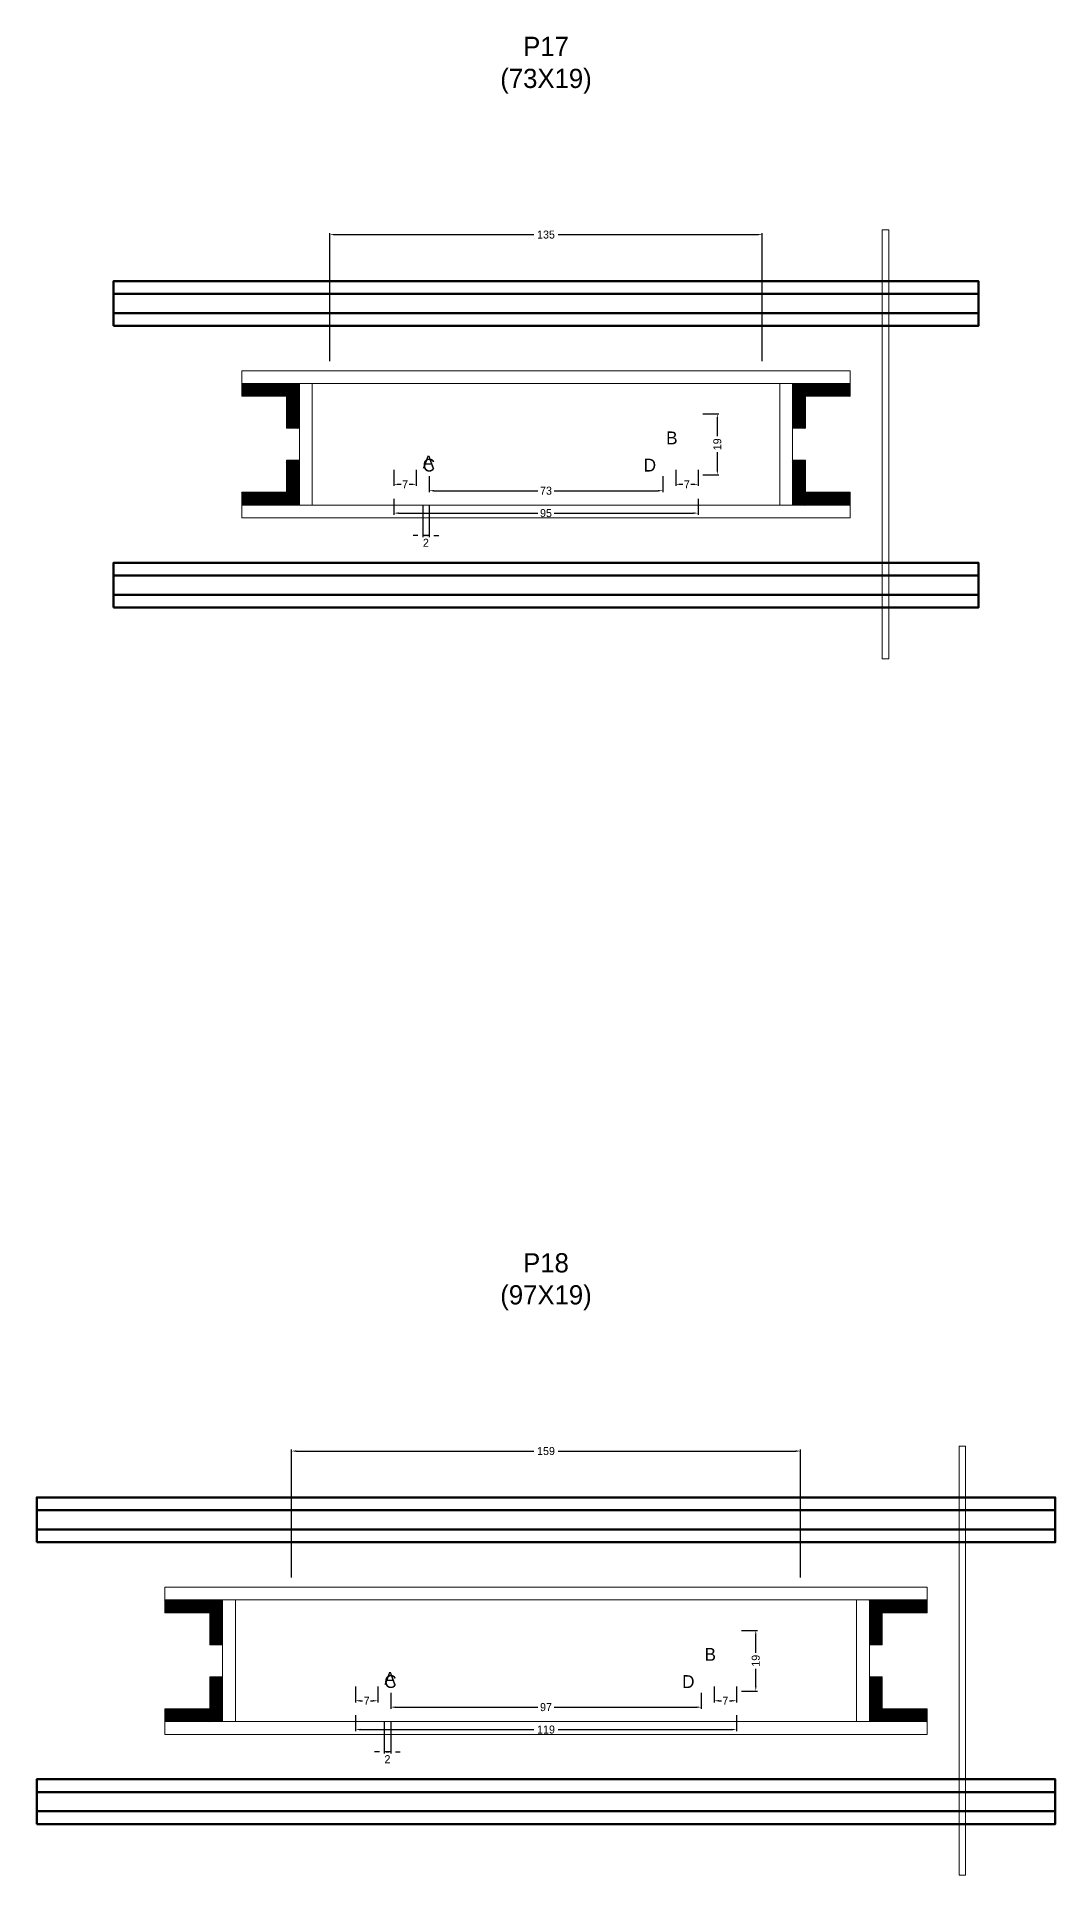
# Model space of a CAD drawing. Header units: centimetres. Extents: x -7000 to 4307, y -13306 to 295.
# Drawn here: x -159 to 159, y -6387 to -5813 of the extents above; entities that cross this region are included whole.
import ezdxf

# ---------------------------------------------------------------- set-up
doc = ezdxf.new("R2010")
doc.units = ezdxf.units.CM
for name, color, linetype in [('COTA', 241, 'Continuous'), ('GRAVATA', 224, 'Continuous'), ('Hachura', 251, 'Continuous'), ('NOMENCLATURA', 7, 'Continuous'), ('SARRAFO', 251, 'Continuous')]:
    doc.layers.add(name, color=color, linetype=linetype)
doc.dimstyles.new('cotax2', dxfattribs={"dimtxt": 2.5, "dimasz": 1.5, "dimexe": 0.5, "dimexo": 0.5, "dimgap": 0.5, "dimtad": 1, "dimcen": 2.5, "dimazin": 3, "dimtfac": 1, "dimtmove": 0, "dimatfit": 3})

# ---------------------------------------------------------------- blocks, each defined once
blk = doc.blocks.new('_CLOSEDFILLED')
at = {"color": 0, "linetype": 'BYBLOCK'}
blk.add_solid([(-1, 0.16), (0, 0), (-1, -0.16)], dxfattribs=at)
blk = doc.blocks.new('*D558')
for p, q in [((-47.5, -5957), (-47.5, -5962)), ((47.5, -5957), (47.5, -5962)), ((-46, -5961.5), (-2.5, -5961.5)), ((2.5, -5961.5), (46, -5961.5))]:
    blk.add_line(p, q)
at = {"layer": 'Defpoints'}
for p in [(-47.5, -5956.5), (47.5, -5956.5), (-47.5, -5961.5)]:
    blk.add_point(p, dxfattribs=at)
at = {"layer": 'COTA', "xscale": 1.5, "yscale": 1.5, "rotation": 180}
blk.add_blockref('_CLOSEDFILLED', (-47.5, -5961.5), dxfattribs=at)
at = {"layer": 'COTA', "xscale": 1.5, "yscale": 1.5}
blk.add_blockref('_CLOSEDFILLED', (47.5, -5961.5), dxfattribs=at)
at = {"layer": 'COTA', "insert": (0, -5961.5), "char_height": 2.5, "attachment_point": 5}
blk.add_mtext('95', dxfattribs=at)
blk = doc.blocks.new('*D559')
for p, q in [((-36.5, -5950), (-36.5, -5955)), ((-35, -5954.5), (-2.5, -5954.5)), ((2.5, -5954.5), (35, -5954.5)), ((36.5, -5950), (36.5, -5955))]:
    blk.add_line(p, q)
at = {"layer": 'Defpoints'}
for p in [(-36.5, -5949.5), (36.5, -5949.5), (-36.5, -5954.5)]:
    blk.add_point(p, dxfattribs=at)
at = {"layer": 'COTA', "xscale": 1.5, "yscale": 1.5, "rotation": 180}
blk.add_blockref('_CLOSEDFILLED', (-36.5, -5954.5), dxfattribs=at)
at = {"layer": 'COTA', "xscale": 1.5, "yscale": 1.5}
blk.add_blockref('_CLOSEDFILLED', (36.5, -5954.5), dxfattribs=at)
at = {"layer": 'COTA', "insert": (0, -5954.5), "char_height": 2.5, "attachment_point": 5}
blk.add_mtext('73', dxfattribs=at)
blk = doc.blocks.new('*D560')
for p, q in [((49, -5930.5), (54, -5930.5)), ((53.5, -5937.5), (53.5, -5932)), ((53.5, -5948), (53.5, -5942.5)), ((49, -5949.5), (54, -5949.5))]:
    blk.add_line(p, q)
at = {"layer": 'Defpoints'}
for p in [(48.5, -5930.5), (48.5, -5949.5), (53.5, -5949.5)]:
    blk.add_point(p, dxfattribs=at)
at = {"layer": 'COTA', "xscale": 1.5, "yscale": 1.5}
for p, rotation in [((53.5, -5930.5), 90), ((53.5, -5949.5), 270)]:
    blk.add_blockref('_CLOSEDFILLED', p, dxfattribs=dict(at, rotation=rotation))
at = {"layer": 'COTA', "insert": (53.5, -5940), "char_height": 2.5, "attachment_point": 5, "rotation": 90}
blk.add_mtext('19', dxfattribs=at)
blk = doc.blocks.new('*D561')
for p, q in [((-47.5, -5948), (-47.5, -5953)), ((-40.5, -5948), (-40.5, -5953)), ((-46, -5952.5), (-45.25, -5952.5)), ((-42.75, -5952.5), (-42, -5952.5))]:
    blk.add_line(p, q)
at = {"layer": 'Defpoints'}
for p in [(-47.5, -5947.5), (-40.5, -5947.5), (-47.5, -5952.5)]:
    blk.add_point(p, dxfattribs=at)
at = {"layer": 'COTA', "xscale": 1.5, "yscale": 1.5, "rotation": 180}
blk.add_blockref('_CLOSEDFILLED', (-47.5, -5952.5), dxfattribs=at)
at = {"layer": 'COTA', "xscale": 1.5, "yscale": 1.5}
blk.add_blockref('_CLOSEDFILLED', (-40.5, -5952.5), dxfattribs=at)
at = {"layer": 'COTA', "insert": (-44, -5952.5), "char_height": 2.5, "attachment_point": 5}
blk.add_mtext('7', dxfattribs=at)
blk = doc.blocks.new('*D562')
for p, q in [((40.5, -5948), (40.5, -5953)), ((47.5, -5948), (47.5, -5953)), ((42, -5952.5), (42.75, -5952.5)), ((45.25, -5952.5), (46, -5952.5))]:
    blk.add_line(p, q)
at = {"layer": 'Defpoints'}
for p in [(40.5, -5947.5), (47.5, -5947.5), (40.5, -5952.5)]:
    blk.add_point(p, dxfattribs=at)
at = {"layer": 'COTA', "xscale": 1.5, "yscale": 1.5, "rotation": 180}
blk.add_blockref('_CLOSEDFILLED', (40.5, -5952.5), dxfattribs=at)
at = {"layer": 'COTA', "xscale": 1.5, "yscale": 1.5}
blk.add_blockref('_CLOSEDFILLED', (47.5, -5952.5), dxfattribs=at)
at = {"layer": 'COTA', "insert": (44, -5952.5), "char_height": 2.5, "attachment_point": 5}
blk.add_mtext('7', dxfattribs=at)
blk = doc.blocks.new('*D563')
for p, q in [((-67.5, -5914), (-67.5, -5874)), ((-66, -5874.5), (-3.75, -5874.5)), ((3.75, -5874.5), (66, -5874.5)), ((67.5, -5914), (67.5, -5874))]:
    blk.add_line(p, q)
at = {"layer": 'Defpoints'}
for p in [(-67.5, -5874.5), (-67.5, -5914.5), (67.5, -5914.5)]:
    blk.add_point(p, dxfattribs=at)
at = {"layer": 'COTA', "xscale": 1.5, "yscale": 1.5, "rotation": 180}
blk.add_blockref('_CLOSEDFILLED', (-67.5, -5874.5), dxfattribs=at)
at = {"layer": 'COTA', "xscale": 1.5, "yscale": 1.5}
blk.add_blockref('_CLOSEDFILLED', (67.5, -5874.5), dxfattribs=at)
at = {"layer": 'COTA', "insert": (0, -5874.5), "char_height": 2.5, "attachment_point": 5}
blk.add_mtext('135', dxfattribs=at)
blk = doc.blocks.new('*D592')
for p, q in [((-59.5, -6337), (-59.5, -6342)), ((59.5, -6337), (59.5, -6342)), ((-58, -6341.5), (-3.75, -6341.5)), ((3.75, -6341.5), (58, -6341.5))]:
    blk.add_line(p, q)
at = {"layer": 'Defpoints'}
for p in [(-59.5, -6336.5), (59.5, -6336.5), (-59.5, -6341.5)]:
    blk.add_point(p, dxfattribs=at)
at = {"layer": 'COTA', "xscale": 1.5, "yscale": 1.5, "rotation": 180}
blk.add_blockref('_CLOSEDFILLED', (-59.5, -6341.5), dxfattribs=at)
at = {"layer": 'COTA', "xscale": 1.5, "yscale": 1.5}
blk.add_blockref('_CLOSEDFILLED', (59.5, -6341.5), dxfattribs=at)
at = {"layer": 'COTA', "insert": (0, -6341.5), "char_height": 2.5, "attachment_point": 5}
blk.add_mtext('119', dxfattribs=at)
blk = doc.blocks.new('*D593')
for p, q in [((-48.5, -6330), (-48.5, -6335)), ((-47, -6334.5), (-2.5, -6334.5)), ((2.5, -6334.5), (47, -6334.5)), ((48.5, -6330), (48.5, -6335))]:
    blk.add_line(p, q)
at = {"layer": 'Defpoints'}
for p in [(-48.5, -6329.5), (-48.5, -6334.5), (48.5, -6329.5)]:
    blk.add_point(p, dxfattribs=at)
at = {"layer": 'COTA', "xscale": 1.5, "yscale": 1.5, "rotation": 180}
blk.add_blockref('_CLOSEDFILLED', (-48.5, -6334.5), dxfattribs=at)
at = {"layer": 'COTA', "xscale": 1.5, "yscale": 1.5}
blk.add_blockref('_CLOSEDFILLED', (48.5, -6334.5), dxfattribs=at)
at = {"layer": 'COTA', "insert": (0, -6334.5), "char_height": 2.5, "attachment_point": 5}
blk.add_mtext('97', dxfattribs=at)
blk = doc.blocks.new('*D594')
for p, q in [((61, -6310.5), (66, -6310.5)), ((65.5, -6317.5), (65.5, -6312)), ((65.5, -6328), (65.5, -6322.5)), ((61, -6329.5), (66, -6329.5))]:
    blk.add_line(p, q)
at = {"layer": 'Defpoints'}
for p in [(60.5, -6310.5), (60.5, -6329.5), (65.5, -6329.5)]:
    blk.add_point(p, dxfattribs=at)
at = {"layer": 'COTA', "xscale": 1.5, "yscale": 1.5}
for p, rotation in [((65.5, -6310.5), 90), ((65.5, -6329.5), 270)]:
    blk.add_blockref('_CLOSEDFILLED', p, dxfattribs=dict(at, rotation=rotation))
at = {"layer": 'COTA', "insert": (65.5, -6320), "char_height": 2.5, "attachment_point": 5, "rotation": 90}
blk.add_mtext('19', dxfattribs=at)
blk = doc.blocks.new('*D595')
for p, q in [((-59.5, -6328), (-59.5, -6333)), ((-52.5, -6328), (-52.5, -6333)), ((-58, -6332.5), (-57.25, -6332.5)), ((-54.75, -6332.5), (-54, -6332.5))]:
    blk.add_line(p, q)
at = {"layer": 'Defpoints'}
for p in [(-59.5, -6327.5), (-52.5, -6327.5), (-59.5, -6332.5)]:
    blk.add_point(p, dxfattribs=at)
at = {"layer": 'COTA', "xscale": 1.5, "yscale": 1.5, "rotation": 180}
blk.add_blockref('_CLOSEDFILLED', (-59.5, -6332.5), dxfattribs=at)
at = {"layer": 'COTA', "xscale": 1.5, "yscale": 1.5}
blk.add_blockref('_CLOSEDFILLED', (-52.5, -6332.5), dxfattribs=at)
at = {"layer": 'COTA', "insert": (-56, -6332.5), "char_height": 2.5, "attachment_point": 5}
blk.add_mtext('7', dxfattribs=at)
blk = doc.blocks.new('*D596')
for p, q in [((52.5, -6328), (52.5, -6333)), ((59.5, -6328), (59.5, -6333)), ((54, -6332.5), (54.75, -6332.5)), ((57.25, -6332.5), (58, -6332.5))]:
    blk.add_line(p, q)
at = {"layer": 'Defpoints'}
for p in [(52.5, -6327.5), (59.5, -6327.5), (52.5, -6332.5)]:
    blk.add_point(p, dxfattribs=at)
at = {"layer": 'COTA', "xscale": 1.5, "yscale": 1.5, "rotation": 180}
blk.add_blockref('_CLOSEDFILLED', (52.5, -6332.5), dxfattribs=at)
at = {"layer": 'COTA', "xscale": 1.5, "yscale": 1.5}
blk.add_blockref('_CLOSEDFILLED', (59.5, -6332.5), dxfattribs=at)
at = {"layer": 'COTA', "insert": (56, -6332.5), "char_height": 2.5, "attachment_point": 5}
blk.add_mtext('7', dxfattribs=at)
blk = doc.blocks.new('*D597')
for p, q in [((-79.5, -6294), (-79.5, -6254)), ((79.5, -6294), (79.5, -6254)), ((-78, -6254.5), (-3.75, -6254.5)), ((3.75, -6254.5), (78, -6254.5))]:
    blk.add_line(p, q)
at = {"layer": 'Defpoints'}
for p in [(-79.5, -6254.5), (-79.5, -6294.5), (79.5, -6294.5)]:
    blk.add_point(p, dxfattribs=at)
at = {"layer": 'COTA', "xscale": 1.5, "yscale": 1.5, "rotation": 180}
blk.add_blockref('_CLOSEDFILLED', (-79.5, -6254.5), dxfattribs=at)
at = {"layer": 'COTA', "xscale": 1.5, "yscale": 1.5}
blk.add_blockref('_CLOSEDFILLED', (79.5, -6254.5), dxfattribs=at)
at = {"layer": 'COTA', "insert": (0, -6254.5), "char_height": 2.5, "attachment_point": 5}
blk.add_mtext('159', dxfattribs=at)

msp = doc.modelspace()

# ---------------------------------------------------------------- hatches: boundary and pattern name
at = {"layer": 'SARRAFO'}
h = msp.add_hatch(dxfattribs=at)
h.set_pattern_fill('SOLID', scale=2)
h.paths.add_polyline_path([(-95, -5925), (-81, -5925), (-81, -5921), (-95, -5921)])
h = msp.add_hatch(dxfattribs=at)
h.set_pattern_fill('SOLID', scale=2)
h.paths.add_polyline_path([(-81, -5935), (-77, -5935), (-77, -5921), (-81, -5921)])
h = msp.add_hatch(dxfattribs=at)
h.set_pattern_fill('SOLID', scale=2)
h.paths.add_polyline_path([(77, -5935), (81, -5935), (81, -5921), (77, -5921)])
h = msp.add_hatch(dxfattribs=at)
h.set_pattern_fill('SOLID', scale=2)
h.paths.add_polyline_path([(81, -5925), (95, -5925), (95, -5921), (81, -5921)])
h = msp.add_hatch(dxfattribs=at)
h.set_pattern_fill('SOLID', scale=2)
h.paths.add_polyline_path([(-81, -5959), (-77, -5959), (-77, -5945), (-81, -5945)])
h = msp.add_hatch(dxfattribs=at)
h.set_pattern_fill('SOLID', scale=2)
h.paths.add_polyline_path([(77, -5959), (81, -5959), (81, -5945), (77, -5945)])
h = msp.add_hatch(dxfattribs=at)
h.set_pattern_fill('SOLID', scale=2)
h.paths.add_polyline_path([(-95, -5959), (-81, -5959), (-81, -5955), (-95, -5955)])
h = msp.add_hatch(dxfattribs=at)
h.set_pattern_fill('SOLID', scale=2)
h.paths.add_polyline_path([(81, -5959), (95, -5959), (95, -5955), (81, -5955)])
h = msp.add_hatch(dxfattribs=at)
h.set_pattern_fill('SOLID', scale=2)
h.paths.add_polyline_path([(-119, -6305), (-105, -6305), (-105, -6301), (-119, -6301)])
h = msp.add_hatch(dxfattribs=at)
h.set_pattern_fill('SOLID', scale=2)
h.paths.add_polyline_path([(-105, -6315), (-101, -6315), (-101, -6301), (-105, -6301)])
h = msp.add_hatch(dxfattribs=at)
h.set_pattern_fill('SOLID', scale=2)
h.paths.add_polyline_path([(101, -6315), (105, -6315), (105, -6301), (101, -6301)])
h = msp.add_hatch(dxfattribs=at)
h.set_pattern_fill('SOLID', scale=2)
h.paths.add_polyline_path([(105, -6305), (119, -6305), (119, -6301), (105, -6301)])
h = msp.add_hatch(dxfattribs=at)
h.set_pattern_fill('SOLID', scale=2)
h.paths.add_polyline_path([(-105, -6339), (-101, -6339), (-101, -6325), (-105, -6325)])
h = msp.add_hatch(dxfattribs=at)
h.set_pattern_fill('SOLID', scale=2)
h.paths.add_polyline_path([(101, -6339), (105, -6339), (105, -6325), (101, -6325)])
h = msp.add_hatch(dxfattribs=at)
h.set_pattern_fill('SOLID', scale=2)
h.paths.add_polyline_path([(-119, -6339), (-105, -6339), (-105, -6335), (-119, -6335)])
h = msp.add_hatch(dxfattribs=at)
h.set_pattern_fill('SOLID', scale=2)
h.paths.add_polyline_path([(105, -6339), (119, -6339), (119, -6335), (105, -6335)])

# ---------------------------------------------------------------- linework, layer by layer
at = {"layer": 'GRAVATA', "lineweight": 50}
for points in [[(-135, -5903), (135, -5903), (135, -5889), (-135, -5889)], [(-135, -5899), (135, -5899), (135, -5893), (-135, -5893)], [(-135, -5991), (135, -5991), (135, -5977), (-135, -5977)], [(-135, -5987), (135, -5987), (135, -5981), (-135, -5981)], [(-159, -6283), (159, -6283), (159, -6269), (-159, -6269)], [(-159, -6279), (159, -6279), (159, -6273), (-159, -6273)], [(-159, -6371), (159, -6371), (159, -6357), (-159, -6357)], [(-159, -6367), (159, -6367), (159, -6361), (-159, -6361)]]:
    msp.add_lwpolyline(points, close=True, dxfattribs=at)
at = {"layer": 'Hachura', "lineweight": 13}
for points in [[(105, -6007), (107, -6007), (107, -5873), (105, -5873)], [(129, -6387), (131, -6387), (131, -6253), (129, -6253)]]:
    msp.add_lwpolyline(points, close=True, dxfattribs=at)
at = {"layer": 'Hachura', "lineweight": 18}
for points in [[(-95, -5921), (95, -5921), (95, -5917), (-95, -5917)], [(-77, -5959), (-73, -5959), (-73, -5921), (-77, -5921)], [(73, -5959), (77, -5959), (77, -5921), (73, -5921)], [(-95, -5963), (95, -5963), (95, -5959), (-95, -5959)], [(-119, -6301), (119, -6301), (119, -6297), (-119, -6297)], [(-101, -6339), (-97, -6339), (-97, -6301), (-101, -6301)], [(97, -6339), (101, -6339), (101, -6301), (97, -6301)], [(-119, -6343), (119, -6343), (119, -6339), (-119, -6339)]]:
    msp.add_lwpolyline(points, close=True, dxfattribs=at)
at = {"layer": 'SARRAFO', "lineweight": 13}
for points in [[(-95, -5925), (-81, -5925), (-81, -5921), (-95, -5921)], [(-81, -5935), (-77, -5935), (-77, -5921), (-81, -5921)], [(77, -5935), (81, -5935), (81, -5921), (77, -5921)], [(81, -5925), (95, -5925), (95, -5921), (81, -5921)], [(-81, -5959), (-77, -5959), (-77, -5945), (-81, -5945)], [(77, -5959), (81, -5959), (81, -5945), (77, -5945)], [(-95, -5959), (-81, -5959), (-81, -5955), (-95, -5955)], [(81, -5959), (95, -5959), (95, -5955), (81, -5955)], [(-119, -6305), (-105, -6305), (-105, -6301), (-119, -6301)], [(-105, -6315), (-101, -6315), (-101, -6301), (-105, -6301)], [(101, -6315), (105, -6315), (105, -6301), (101, -6301)], [(105, -6305), (119, -6305), (119, -6301), (105, -6301)], [(-105, -6339), (-101, -6339), (-101, -6325), (-105, -6325)], [(101, -6339), (105, -6339), (105, -6325), (101, -6325)], [(-119, -6339), (-105, -6339), (-105, -6335), (-119, -6335)], [(105, -6339), (119, -6339), (119, -6335), (105, -6335)]]:
    msp.add_lwpolyline(points, close=True, dxfattribs=at)

# ---------------------------------------------------------------- texts
at = {"layer": 'NOMENCLATURA'}
for s, p in [('B', (37.5, -5940)), ('A', (-38.5, -5947.5)), ('C', (-38.5, -5948.5)), ('D', (30.5, -5948.5)), ('B', (49.5, -6320)), ('A', (-50.5, -6327.5)), ('C', (-50.5, -6328.5)), ('D', (42.5, -6328.5))]:
    msp.add_text(s, height=4, dxfattribs=at).set_placement(p)
at = {"layer": 'NOMENCLATURA', "char_height": 6, "attachment_point": 8}
for s, insert in [('P17\\P(73X19)', (0, -5830.5)), ('P18\\P(97X19)', (0, -6210.5))]:
    msp.add_mtext(s, dxfattribs=dict(at, insert=insert))

# ---------------------------------------------------------------- dimensions: what is measured, and where the dimension line sits
at = {"layer": 'COTA'}
for base, p1, p2, picture, middle in [((-67.5, -5874.5), (-67.5, -5914.5), (67.5, -5914.5), '*D563', (0, -5874.5)), ((-47.5, -5952.5), (-47.5, -5947.5), (-40.5, -5947.5), '*D561', (-44, -5952.5)), ((-36.5, -5954.5), (-36.5, -5949.5), (36.5, -5949.5), '*D559', (0, -5954.5)), ((40.5, -5952.5), (40.5, -5947.5), (47.5, -5947.5), '*D562', (44, -5952.5)), ((-47.5, -5961.5), (-47.5, -5956.5), (47.5, -5956.5), '*D558', (0, -5961.5)), ((-79.5, -6254.5), (-79.5, -6294.5), (79.5, -6294.5), '*D597', (0, -6254.5)), ((-59.5, -6332.5), (-59.5, -6327.5), (-52.5, -6327.5), '*D595', (-56, -6332.5)), ((52.5, -6332.5), (52.5, -6327.5), (59.5, -6327.5), '*D596', (56, -6332.5)), ((-48.5, -6334.5), (-48.5, -6329.5), (48.5, -6329.5), '*D593', (0, -6334.5)), ((-59.5, -6341.5), (-59.5, -6336.5), (59.5, -6336.5), '*D592', (0, -6341.5))]:
    dim = msp.add_linear_dim(base=base, p1=p1, p2=p2, dimstyle='cotax2', dxfattribs=at)
    dim.commit()
    dim.dimension.update_dxf_attribs({"geometry": picture, "text_midpoint": middle})
for base, p1, p2, picture, middle in [((53.5, -5949.5), (48.5, -5949.5), (48.5, -5930.5), '*D560', (53.5, -5940)), ((65.5, -6329.5), (60.5, -6329.5), (60.5, -6310.5), '*D594', (65.5, -6320))]:
    dim = msp.add_linear_dim(base=base, p1=p1, p2=p2, angle=90, dimstyle='cotax2', dxfattribs=at)
    dim.commit()
    dim.dimension.update_dxf_attribs({"geometry": picture, "text_midpoint": middle})
for base, p1, p2 in [((-36.5, -5968.5), (-36.5, -5958.5), (-38.5, -5958.5)), ((-48.5, -6348.5), (-48.5, -6338.5), (-50.5, -6338.5))]:
    msp.add_linear_dim(base=base, p1=p1, p2=p2, dimstyle='cotax2', dxfattribs=at).render()

doc.saveas('drawing.dxf')
